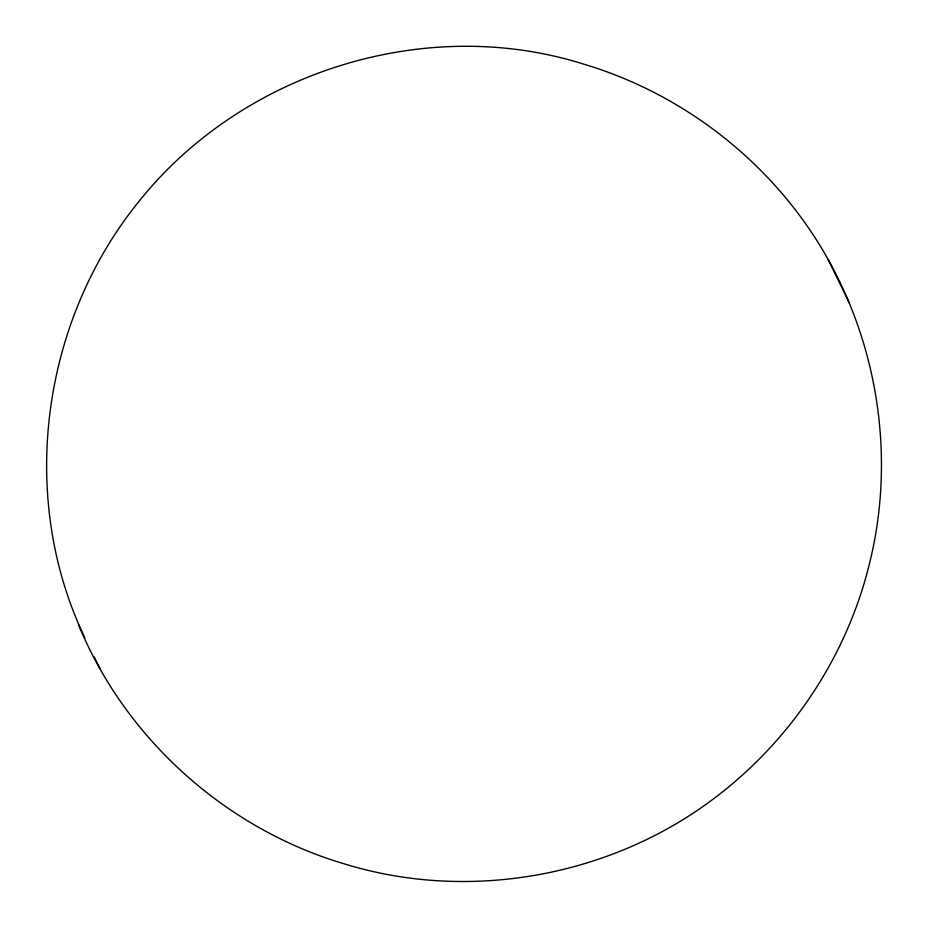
<?xml version="1.0" encoding="UTF-8"?>
<svg xmlns="http://www.w3.org/2000/svg" width="928" height="928" viewBox="0 0 928 928"><rect width="100%" height="100%" fill="white"/><g stroke="black" fill="none" stroke-linecap="round" stroke-linejoin="round"><path stroke-width="1.39" d="M78.509 624.741C125.593 739.071 226.188 829.11 344.706 863.98C455.486 898.072 579.652 881.542 678.855 822.173C772.711 765.82 842.636 671.721 869.014 565.465C895.01 463.095 879.721 351.642 828.194 259.562C775.924 165.973 686.024 94.482 583.306 64.02C425.5 14.338 243.066 71.862 139.757 200.413C41.412 320.694 17.388 497.222 84.854 637.826M849.491 303.259L828.194 259.562M94.169 656.827L99.806 668.45"/></g></svg>
